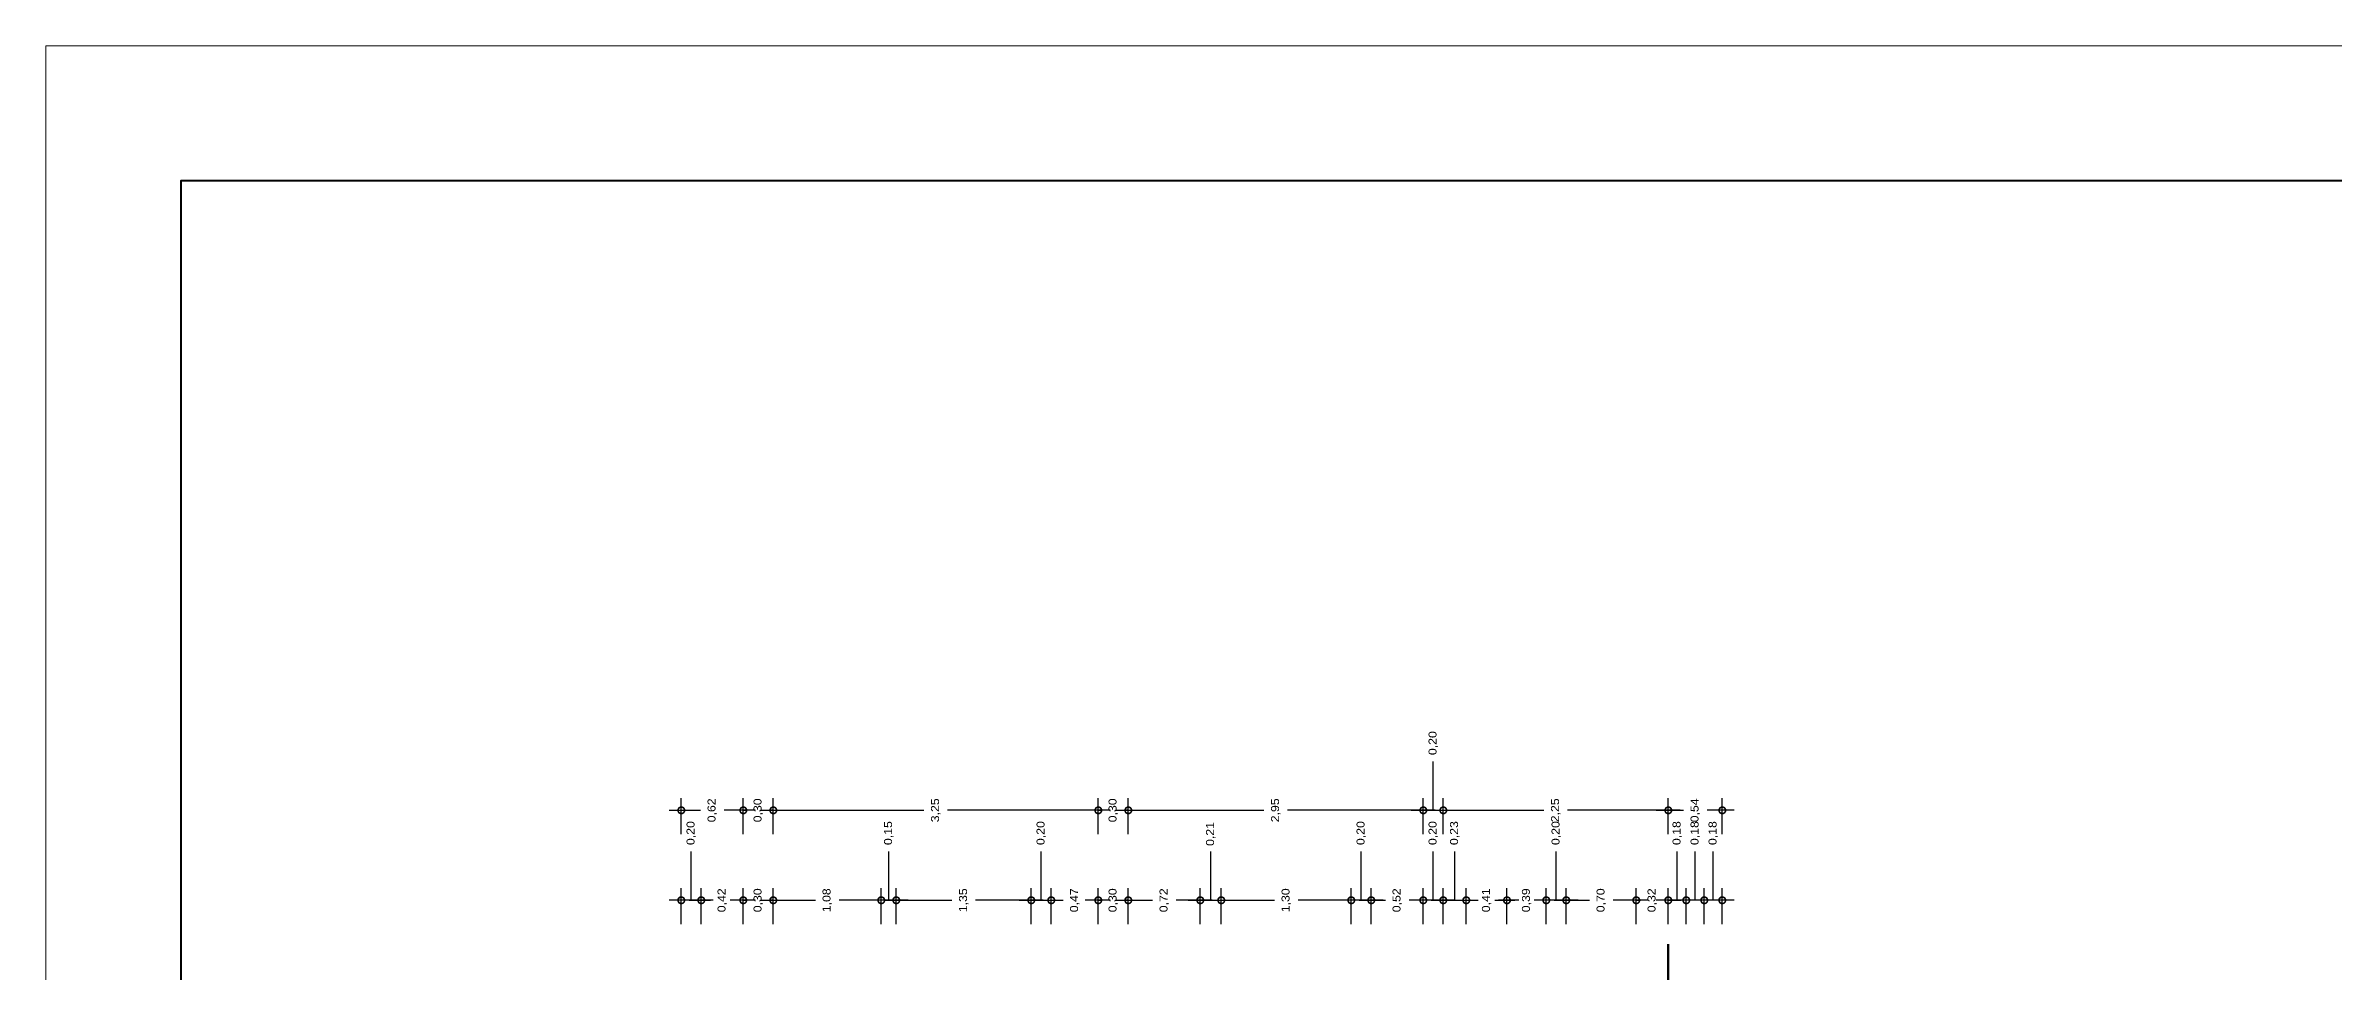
# Model space of a CAD drawing. Header units: millimetres. Extents: x -1459 to -1413, y -119 to 301.
# Drawn here: x -1459.03 to -1436.15, y 220.46 to 229.71 of the extents above; entities that cross this region are included whole.
import ezdxf

# ---------------------------------------------------------------- set-up
doc = ezdxf.new("R2010")
doc.units = ezdxf.units.MM
doc.layers.get('0').update_dxf_attribs({"lineweight": 0})
doc.layers.get('Defpoints').update_dxf_attribs({"lineweight": 5})
for name, color, linetype, lineweight in [('COTAS', 190, 'Continuous', 9), ('MURO CORTADO', 1, 'Continuous', 60), ('ROTULO', 7, 'Continuous', 5)]:
    doc.layers.add(name, color=color, linetype=linetype, lineweight=lineweight)
doc.styles.add('ARIAL DERECHO', font='arial.ttf', dxfattribs={"width": 1.1})
doc.dimstyles.new('COTAS 50 OK', dxfattribs={"dimtxt": 0.08, "dimasz": 0.13, "dimexe": 0.12, "dimexo": 0.2, "dimgap": 0.07, "dimtad": 0, "dimtih": 1, "dimtoh": 1, "dimzin": 0, "dimtxsty": 'ARIAL DERECHO', "dimblk": 'DOTSMALL', "dimcen": 0.15, "dimdle": 0.12, "dimadec": 0, "dimazin": 0, "dimtfac": 1, "dimtmove": 1, "dimatfit": 3, "dimfxl": 1, "dimtzin": 0, "dimarcsym": 0})

# ---------------------------------------------------------------- blocks, each defined once
blk = doc.blocks.new('_DotSmall')
at = {"color": 0, "linetype": 'ByBlock', "const_width": 0.5}
blk.add_lwpolyline([(-0.0625, 0, 1), (0.0625, 0, 1)], format="xyb", close=True, dxfattribs=at)
blk = doc.blocks.new('*D575')
at = {"layer": 'COTAS', "color": 0, "lineweight": -2}
for p, q in [((-1445.153, 222.414), (-1445.153, 222.554)), ((-1445.153, 222.066), (-1445.153, 222.414)), ((-1445.253, 221.827), (-1445.253, 222.186)), ((-1445.053, 221.827), (-1445.053, 222.186)), ((-1445.373, 222.066), (-1444.933, 222.066))]:
    blk.add_line(p, q, dxfattribs=at)
at = {"layer": 'Defpoints', "color": 0}
for p in [(-1445.053, 222.066), (-1445.253, 221.627), (-1445.053, 221.627)]:
    blk.add_point(p, dxfattribs=at)
at = {"layer": 'COTAS', "color": 0, "lineweight": -2, "xscale": 0.13, "yscale": 0.13, "zscale": 0.13, "rotation": 180}
blk.add_blockref('_DotSmall', (-1445.253, 222.066), dxfattribs=at)
at = {"layer": 'COTAS', "color": 0, "lineweight": -2, "xscale": 0.13, "yscale": 0.13, "zscale": 0.13}
blk.add_blockref('_DotSmall', (-1445.053, 222.066), dxfattribs=at)
at = {"layer": 'COTAS', "color": 0, "insert": (-1445.153, 222.738), "char_height": 0.08, "attachment_point": 5, "rotation": 90, "style": 'ARIAL DERECHO'}
blk.add_mtext('0,20', dxfattribs=at)
blk = doc.blocks.new('*D576')
at = {"layer": 'COTAS', "color": 0, "lineweight": -2}
for p, q in [((-1445.053, 221.827), (-1445.053, 222.186)), ((-1442.803, 221.827), (-1442.803, 222.186)), ((-1445.173, 222.066), (-1444.046, 222.066)), ((-1442.683, 222.066), (-1443.81, 222.066))]:
    blk.add_line(p, q, dxfattribs=at)
at = {"layer": 'Defpoints', "color": 0}
for p in [(-1442.803, 222.066), (-1445.053, 221.627), (-1442.803, 221.627)]:
    blk.add_point(p, dxfattribs=at)
at = {"layer": 'COTAS', "color": 0, "lineweight": -2, "xscale": 0.13, "yscale": 0.13, "zscale": 0.13, "rotation": 180}
blk.add_blockref('_DotSmall', (-1445.053, 222.066), dxfattribs=at)
at = {"layer": 'COTAS', "color": 0, "lineweight": -2, "xscale": 0.13, "yscale": 0.13, "zscale": 0.13}
blk.add_blockref('_DotSmall', (-1442.803, 222.066), dxfattribs=at)
at = {"layer": 'COTAS', "color": 0, "insert": (-1443.928, 222.066), "char_height": 0.08, "attachment_point": 5, "rotation": 90, "style": 'ARIAL DERECHO'}
blk.add_mtext('2,25', dxfattribs=at)
blk = doc.blocks.new('*D577')
at = {"layer": 'COTAS', "color": 0, "lineweight": -2}
for p, q in [((-1445.153, 221.514), (-1445.153, 221.654)), ((-1445.153, 221.166), (-1445.153, 221.514)), ((-1445.253, 220.927), (-1445.253, 221.286)), ((-1445.053, 220.927), (-1445.053, 221.286)), ((-1444.933, 221.166), (-1445.373, 221.166))]:
    blk.add_line(p, q, dxfattribs=at)
at = {"layer": 'Defpoints', "color": 0}
for p in [(-1445.253, 221.166), (-1445.253, 220.727), (-1445.053, 220.727)]:
    blk.add_point(p, dxfattribs=at)
at = {"layer": 'COTAS', "color": 0, "lineweight": -2, "xscale": 0.13, "yscale": 0.13, "zscale": 0.13, "rotation": 180}
blk.add_blockref('_DotSmall', (-1445.253, 221.166), dxfattribs=at)
at = {"layer": 'COTAS', "color": 0, "lineweight": -2, "xscale": 0.13, "yscale": 0.13, "zscale": 0.13}
blk.add_blockref('_DotSmall', (-1445.053, 221.166), dxfattribs=at)
at = {"layer": 'COTAS', "color": 0, "insert": (-1445.153, 221.838), "char_height": 0.08, "attachment_point": 5, "rotation": 90, "style": 'ARIAL DERECHO'}
blk.add_mtext('0,20', dxfattribs=at)
blk = doc.blocks.new('*D578')
at = {"layer": 'COTAS', "color": 0, "lineweight": -2}
for p, q in [((-1451.753, 221.827), (-1451.753, 222.186)), ((-1448.503, 221.827), (-1448.503, 222.186)), ((-1451.873, 222.066), (-1450.246, 222.066)), ((-1448.383, 222.066), (-1450.01, 222.066))]:
    blk.add_line(p, q, dxfattribs=at)
at = {"layer": 'Defpoints', "color": 0}
for p in [(-1448.503, 222.066), (-1451.753, 221.627), (-1448.503, 221.627)]:
    blk.add_point(p, dxfattribs=at)
at = {"layer": 'COTAS', "color": 0, "lineweight": -2, "xscale": 0.13, "yscale": 0.13, "zscale": 0.13, "rotation": 180}
blk.add_blockref('_DotSmall', (-1451.753, 222.066), dxfattribs=at)
at = {"layer": 'COTAS', "color": 0, "lineweight": -2, "xscale": 0.13, "yscale": 0.13, "zscale": 0.13}
blk.add_blockref('_DotSmall', (-1448.503, 222.066), dxfattribs=at)
at = {"layer": 'COTAS', "color": 0, "insert": (-1450.128, 222.066), "char_height": 0.08, "attachment_point": 5, "rotation": 90, "style": 'ARIAL DERECHO'}
blk.add_mtext('3,25', dxfattribs=at)
blk = doc.blocks.new('*D579')
at = {"layer": 'COTAS', "color": 0, "lineweight": -2}
for p, q in [((-1452.573, 221.514), (-1452.573, 221.654)), ((-1452.573, 221.166), (-1452.573, 221.514)), ((-1452.673, 220.927), (-1452.673, 221.286)), ((-1452.473, 220.927), (-1452.473, 221.286)), ((-1452.353, 221.166), (-1452.793, 221.166))]:
    blk.add_line(p, q, dxfattribs=at)
at = {"layer": 'Defpoints', "color": 0}
for p in [(-1452.673, 221.166), (-1452.673, 220.727), (-1452.473, 220.727)]:
    blk.add_point(p, dxfattribs=at)
at = {"layer": 'COTAS', "color": 0, "lineweight": -2, "xscale": 0.13, "yscale": 0.13, "zscale": 0.13, "rotation": 180}
blk.add_blockref('_DotSmall', (-1452.673, 221.166), dxfattribs=at)
at = {"layer": 'COTAS', "color": 0, "lineweight": -2, "xscale": 0.13, "yscale": 0.13, "zscale": 0.13}
blk.add_blockref('_DotSmall', (-1452.473, 221.166), dxfattribs=at)
at = {"layer": 'COTAS', "color": 0, "insert": (-1452.573, 221.838), "char_height": 0.08, "attachment_point": 5, "rotation": 90, "style": 'ARIAL DERECHO'}
blk.add_mtext('0,20', dxfattribs=at)
blk = doc.blocks.new('*D580')
at = {"layer": 'COTAS', "color": 0, "lineweight": -2}
for p, q in [((-1452.053, 220.927), (-1452.053, 221.286)), ((-1451.753, 220.927), (-1451.753, 221.286)), ((-1452.053, 221.166), (-1452.183, 221.166)), ((-1452.053, 221.166), (-1452.021, 221.166)), ((-1451.753, 221.166), (-1451.785, 221.166)), ((-1451.753, 221.166), (-1451.623, 221.166))]:
    blk.add_line(p, q, dxfattribs=at)
at = {"layer": 'Defpoints', "color": 0}
for p in [(-1451.753, 221.166), (-1452.053, 220.727), (-1451.753, 220.727)]:
    blk.add_point(p, dxfattribs=at)
at = {"layer": 'COTAS', "color": 0, "lineweight": -2, "xscale": 0.13, "yscale": 0.13, "zscale": 0.13}
blk.add_blockref('_DotSmall', (-1452.053, 221.166), dxfattribs=at)
at = {"layer": 'COTAS', "color": 0, "lineweight": -2, "xscale": 0.13, "yscale": 0.13, "zscale": 0.13, "rotation": 180}
blk.add_blockref('_DotSmall', (-1451.753, 221.166), dxfattribs=at)
at = {"layer": 'COTAS', "color": 0, "insert": (-1451.903, 221.166), "char_height": 0.08, "attachment_point": 5, "rotation": 90, "style": 'ARIAL DERECHO'}
blk.add_mtext('0,30', dxfattribs=at)
blk = doc.blocks.new('*D581')
at = {"layer": 'COTAS', "color": 0, "lineweight": -2}
for p, q in [((-1452.473, 220.927), (-1452.473, 221.286)), ((-1452.053, 220.927), (-1452.053, 221.286)), ((-1452.593, 221.166), (-1452.381, 221.166)), ((-1451.933, 221.166), (-1452.145, 221.166))]:
    blk.add_line(p, q, dxfattribs=at)
at = {"layer": 'Defpoints', "color": 0}
for p in [(-1452.473, 221.166), (-1452.473, 220.727), (-1452.053, 220.727)]:
    blk.add_point(p, dxfattribs=at)
at = {"layer": 'COTAS', "color": 0, "lineweight": -2, "xscale": 0.13, "yscale": 0.13, "zscale": 0.13, "rotation": 180}
blk.add_blockref('_DotSmall', (-1452.473, 221.166), dxfattribs=at)
at = {"layer": 'COTAS', "color": 0, "lineweight": -2, "xscale": 0.13, "yscale": 0.13, "zscale": 0.13}
blk.add_blockref('_DotSmall', (-1452.053, 221.166), dxfattribs=at)
at = {"layer": 'COTAS', "color": 0, "insert": (-1452.263, 221.166), "char_height": 0.08, "attachment_point": 5, "rotation": 90, "style": 'ARIAL DERECHO'}
blk.add_mtext('0,42', dxfattribs=at)
blk = doc.blocks.new('*D582')
at = {"layer": 'COTAS', "color": 0, "lineweight": -2}
for p, q in [((-1452.053, 221.827), (-1452.053, 222.186)), ((-1451.753, 221.827), (-1451.753, 222.186)), ((-1452.053, 222.066), (-1452.183, 222.066)), ((-1452.053, 222.066), (-1452.021, 222.066)), ((-1451.753, 222.066), (-1451.785, 222.066)), ((-1451.753, 222.066), (-1451.623, 222.066))]:
    blk.add_line(p, q, dxfattribs=at)
at = {"layer": 'Defpoints', "color": 0}
for p in [(-1452.053, 222.066), (-1452.053, 221.627), (-1451.753, 221.627)]:
    blk.add_point(p, dxfattribs=at)
at = {"layer": 'COTAS', "color": 0, "lineweight": -2, "xscale": 0.13, "yscale": 0.13, "zscale": 0.13}
blk.add_blockref('_DotSmall', (-1452.053, 222.066), dxfattribs=at)
at = {"layer": 'COTAS', "color": 0, "lineweight": -2, "xscale": 0.13, "yscale": 0.13, "zscale": 0.13, "rotation": 180}
blk.add_blockref('_DotSmall', (-1451.753, 222.066), dxfattribs=at)
at = {"layer": 'COTAS', "color": 0, "insert": (-1451.903, 222.066), "char_height": 0.08, "attachment_point": 5, "rotation": 90, "style": 'ARIAL DERECHO'}
blk.add_mtext('0,30', dxfattribs=at)
blk = doc.blocks.new('*D583')
at = {"layer": 'COTAS', "color": 0, "lineweight": -2}
for p, q in [((-1452.673, 221.827), (-1452.673, 222.186)), ((-1452.053, 221.827), (-1452.053, 222.186)), ((-1452.793, 222.066), (-1452.481, 222.066)), ((-1451.933, 222.066), (-1452.245, 222.066))]:
    blk.add_line(p, q, dxfattribs=at)
at = {"layer": 'Defpoints', "color": 0}
for p in [(-1452.673, 222.066), (-1452.673, 221.627), (-1452.053, 221.627)]:
    blk.add_point(p, dxfattribs=at)
at = {"layer": 'COTAS', "color": 0, "lineweight": -2, "xscale": 0.13, "yscale": 0.13, "zscale": 0.13, "rotation": 180}
blk.add_blockref('_DotSmall', (-1452.673, 222.066), dxfattribs=at)
at = {"layer": 'COTAS', "color": 0, "lineweight": -2, "xscale": 0.13, "yscale": 0.13, "zscale": 0.13}
blk.add_blockref('_DotSmall', (-1452.053, 222.066), dxfattribs=at)
at = {"layer": 'COTAS', "color": 0, "insert": (-1452.363, 222.066), "char_height": 0.08, "attachment_point": 5, "rotation": 90, "style": 'ARIAL DERECHO'}
blk.add_mtext('0,62', dxfattribs=at)
blk = doc.blocks.new('*D584')
at = {"layer": 'COTAS', "color": 0, "lineweight": -2}
for p, q in [((-1448.973, 220.927), (-1448.973, 221.286)), ((-1448.503, 220.927), (-1448.503, 221.286)), ((-1449.093, 221.166), (-1448.856, 221.166)), ((-1448.383, 221.166), (-1448.62, 221.166))]:
    blk.add_line(p, q, dxfattribs=at)
at = {"layer": 'Defpoints', "color": 0}
for p in [(-1448.503, 221.166), (-1448.973, 220.727), (-1448.503, 220.727)]:
    blk.add_point(p, dxfattribs=at)
at = {"layer": 'COTAS', "color": 0, "lineweight": -2, "xscale": 0.13, "yscale": 0.13, "zscale": 0.13, "rotation": 180}
blk.add_blockref('_DotSmall', (-1448.973, 221.166), dxfattribs=at)
at = {"layer": 'COTAS', "color": 0, "lineweight": -2, "xscale": 0.13, "yscale": 0.13, "zscale": 0.13}
blk.add_blockref('_DotSmall', (-1448.503, 221.166), dxfattribs=at)
at = {"layer": 'COTAS', "color": 0, "insert": (-1448.738, 221.166), "char_height": 0.08, "attachment_point": 5, "rotation": 90, "style": 'ARIAL DERECHO'}
blk.add_mtext('0,47', dxfattribs=at)
blk = doc.blocks.new('*D585')
at = {"layer": 'COTAS', "color": 0, "lineweight": -2}
for p, q in [((-1449.073, 221.514), (-1449.073, 221.654)), ((-1449.073, 221.166), (-1449.073, 221.514)), ((-1449.173, 220.927), (-1449.173, 221.286)), ((-1448.973, 220.927), (-1448.973, 221.286)), ((-1449.293, 221.166), (-1448.853, 221.166))]:
    blk.add_line(p, q, dxfattribs=at)
at = {"layer": 'Defpoints', "color": 0}
for p in [(-1448.973, 221.166), (-1449.173, 220.727), (-1448.973, 220.727)]:
    blk.add_point(p, dxfattribs=at)
at = {"layer": 'COTAS', "color": 0, "lineweight": -2, "xscale": 0.13, "yscale": 0.13, "zscale": 0.13, "rotation": 180}
blk.add_blockref('_DotSmall', (-1449.173, 221.166), dxfattribs=at)
at = {"layer": 'COTAS', "color": 0, "lineweight": -2, "xscale": 0.13, "yscale": 0.13, "zscale": 0.13}
blk.add_blockref('_DotSmall', (-1448.973, 221.166), dxfattribs=at)
at = {"layer": 'COTAS', "color": 0, "insert": (-1449.073, 221.838), "char_height": 0.08, "attachment_point": 5, "rotation": 90, "style": 'ARIAL DERECHO'}
blk.add_mtext('0,20', dxfattribs=at)
blk = doc.blocks.new('*D586')
at = {"layer": 'COTAS', "color": 0, "lineweight": -2}
for p, q in [((-1451.753, 220.927), (-1451.753, 221.286)), ((-1450.673, 220.927), (-1450.673, 221.286)), ((-1451.873, 221.166), (-1451.331, 221.166)), ((-1450.553, 221.166), (-1451.095, 221.166))]:
    blk.add_line(p, q, dxfattribs=at)
at = {"layer": 'Defpoints', "color": 0}
for p in [(-1451.753, 221.166), (-1451.753, 220.727), (-1450.673, 220.727)]:
    blk.add_point(p, dxfattribs=at)
at = {"layer": 'COTAS', "color": 0, "lineweight": -2, "xscale": 0.13, "yscale": 0.13, "zscale": 0.13, "rotation": 180}
blk.add_blockref('_DotSmall', (-1451.753, 221.166), dxfattribs=at)
at = {"layer": 'COTAS', "color": 0, "lineweight": -2, "xscale": 0.13, "yscale": 0.13, "zscale": 0.13}
blk.add_blockref('_DotSmall', (-1450.673, 221.166), dxfattribs=at)
at = {"layer": 'COTAS', "color": 0, "insert": (-1451.213, 221.166), "char_height": 0.08, "attachment_point": 5, "rotation": 90, "style": 'ARIAL DERECHO'}
blk.add_mtext('1,08', dxfattribs=at)
blk = doc.blocks.new('*D587')
at = {"layer": 'COTAS', "color": 0, "lineweight": -2}
for p, q in [((-1450.598, 221.514), (-1450.598, 221.654)), ((-1450.598, 221.166), (-1450.598, 221.514)), ((-1450.673, 220.927), (-1450.673, 221.286)), ((-1450.523, 220.927), (-1450.523, 221.286)), ((-1450.403, 221.166), (-1450.793, 221.166))]:
    blk.add_line(p, q, dxfattribs=at)
at = {"layer": 'Defpoints', "color": 0}
for p in [(-1450.673, 221.166), (-1450.673, 220.727), (-1450.523, 220.727)]:
    blk.add_point(p, dxfattribs=at)
at = {"layer": 'COTAS', "color": 0, "lineweight": -2, "xscale": 0.13, "yscale": 0.13, "zscale": 0.13, "rotation": 180}
blk.add_blockref('_DotSmall', (-1450.673, 221.166), dxfattribs=at)
at = {"layer": 'COTAS', "color": 0, "lineweight": -2, "xscale": 0.13, "yscale": 0.13, "zscale": 0.13}
blk.add_blockref('_DotSmall', (-1450.523, 221.166), dxfattribs=at)
at = {"layer": 'COTAS', "color": 0, "insert": (-1450.598, 221.838), "char_height": 0.08, "attachment_point": 5, "rotation": 90, "style": 'ARIAL DERECHO'}
blk.add_mtext('0,15', dxfattribs=at)
blk = doc.blocks.new('*D588')
at = {"layer": 'COTAS', "color": 0, "lineweight": -2}
for p, q in [((-1450.523, 220.927), (-1450.523, 221.286)), ((-1449.173, 220.927), (-1449.173, 221.286)), ((-1450.643, 221.166), (-1449.966, 221.166)), ((-1449.053, 221.166), (-1449.73, 221.166))]:
    blk.add_line(p, q, dxfattribs=at)
at = {"layer": 'Defpoints', "color": 0}
for p in [(-1449.173, 221.166), (-1450.523, 220.727), (-1449.173, 220.727)]:
    blk.add_point(p, dxfattribs=at)
at = {"layer": 'COTAS', "color": 0, "lineweight": -2, "xscale": 0.13, "yscale": 0.13, "zscale": 0.13, "rotation": 180}
blk.add_blockref('_DotSmall', (-1450.523, 221.166), dxfattribs=at)
at = {"layer": 'COTAS', "color": 0, "lineweight": -2, "xscale": 0.13, "yscale": 0.13, "zscale": 0.13}
blk.add_blockref('_DotSmall', (-1449.173, 221.166), dxfattribs=at)
at = {"layer": 'COTAS', "color": 0, "insert": (-1449.848, 221.166), "char_height": 0.08, "attachment_point": 5, "rotation": 90, "style": 'ARIAL DERECHO'}
blk.add_mtext('1,35', dxfattribs=at)
blk = doc.blocks.new('*D589')
at = {"layer": 'COTAS', "color": 0, "lineweight": -2}
for p, q in [((-1447.378, 221.514), (-1447.378, 221.654)), ((-1447.378, 221.166), (-1447.378, 221.514)), ((-1447.483, 220.927), (-1447.483, 221.286)), ((-1447.273, 220.927), (-1447.273, 221.286)), ((-1447.603, 221.166), (-1447.153, 221.166))]:
    blk.add_line(p, q, dxfattribs=at)
at = {"layer": 'Defpoints', "color": 0}
for p in [(-1447.273, 221.166), (-1447.483, 220.727), (-1447.273, 220.727)]:
    blk.add_point(p, dxfattribs=at)
at = {"layer": 'COTAS', "color": 0, "lineweight": -2, "xscale": 0.13, "yscale": 0.13, "zscale": 0.13, "rotation": 180}
blk.add_blockref('_DotSmall', (-1447.483, 221.166), dxfattribs=at)
at = {"layer": 'COTAS', "color": 0, "lineweight": -2, "xscale": 0.13, "yscale": 0.13, "zscale": 0.13}
blk.add_blockref('_DotSmall', (-1447.273, 221.166), dxfattribs=at)
at = {"layer": 'COTAS', "color": 0, "insert": (-1447.378, 221.829), "char_height": 0.08, "attachment_point": 5, "rotation": 90, "style": 'ARIAL DERECHO'}
blk.add_mtext('0,21', dxfattribs=at)
blk = doc.blocks.new('*D590')
at = {"layer": 'COTAS', "color": 0, "lineweight": -2}
for p, q in [((-1447.273, 220.927), (-1447.273, 221.286)), ((-1445.973, 220.927), (-1445.973, 221.286)), ((-1447.393, 221.166), (-1446.741, 221.166)), ((-1445.853, 221.166), (-1446.505, 221.166))]:
    blk.add_line(p, q, dxfattribs=at)
at = {"layer": 'Defpoints', "color": 0}
for p in [(-1447.273, 221.166), (-1447.273, 220.727), (-1445.973, 220.727)]:
    blk.add_point(p, dxfattribs=at)
at = {"layer": 'COTAS', "color": 0, "lineweight": -2, "xscale": 0.13, "yscale": 0.13, "zscale": 0.13, "rotation": 180}
blk.add_blockref('_DotSmall', (-1447.273, 221.166), dxfattribs=at)
at = {"layer": 'COTAS', "color": 0, "lineweight": -2, "xscale": 0.13, "yscale": 0.13, "zscale": 0.13}
blk.add_blockref('_DotSmall', (-1445.973, 221.166), dxfattribs=at)
at = {"layer": 'COTAS', "color": 0, "insert": (-1446.623, 221.166), "char_height": 0.08, "attachment_point": 5, "rotation": 90, "style": 'ARIAL DERECHO'}
blk.add_mtext('1,30', dxfattribs=at)
blk = doc.blocks.new('*D591')
at = {"layer": 'COTAS', "color": 0, "lineweight": -2}
for p, q in [((-1445.873, 221.514), (-1445.873, 221.654)), ((-1445.873, 221.166), (-1445.873, 221.514)), ((-1445.973, 220.927), (-1445.973, 221.286)), ((-1445.773, 220.927), (-1445.773, 221.286)), ((-1445.653, 221.166), (-1446.093, 221.166))]:
    blk.add_line(p, q, dxfattribs=at)
at = {"layer": 'Defpoints', "color": 0}
for p in [(-1445.973, 221.166), (-1445.973, 220.727), (-1445.773, 220.727)]:
    blk.add_point(p, dxfattribs=at)
at = {"layer": 'COTAS', "color": 0, "lineweight": -2, "xscale": 0.13, "yscale": 0.13, "zscale": 0.13, "rotation": 180}
blk.add_blockref('_DotSmall', (-1445.973, 221.166), dxfattribs=at)
at = {"layer": 'COTAS', "color": 0, "lineweight": -2, "xscale": 0.13, "yscale": 0.13, "zscale": 0.13}
blk.add_blockref('_DotSmall', (-1445.773, 221.166), dxfattribs=at)
at = {"layer": 'COTAS', "color": 0, "insert": (-1445.873, 221.838), "char_height": 0.08, "attachment_point": 5, "rotation": 90, "style": 'ARIAL DERECHO'}
blk.add_mtext('0,20', dxfattribs=at)
blk = doc.blocks.new('*D592')
at = {"layer": 'COTAS', "color": 0, "lineweight": -2}
for p, q in [((-1445.773, 220.927), (-1445.773, 221.286)), ((-1445.253, 220.927), (-1445.253, 221.286)), ((-1445.893, 221.166), (-1445.631, 221.166)), ((-1445.133, 221.166), (-1445.395, 221.166))]:
    blk.add_line(p, q, dxfattribs=at)
at = {"layer": 'Defpoints', "color": 0}
for p in [(-1445.773, 221.166), (-1445.773, 220.727), (-1445.253, 220.727)]:
    blk.add_point(p, dxfattribs=at)
at = {"layer": 'COTAS', "color": 0, "lineweight": -2, "xscale": 0.13, "yscale": 0.13, "zscale": 0.13, "rotation": 180}
blk.add_blockref('_DotSmall', (-1445.773, 221.166), dxfattribs=at)
at = {"layer": 'COTAS', "color": 0, "lineweight": -2, "xscale": 0.13, "yscale": 0.13, "zscale": 0.13}
blk.add_blockref('_DotSmall', (-1445.253, 221.166), dxfattribs=at)
at = {"layer": 'COTAS', "color": 0, "insert": (-1445.513, 221.166), "char_height": 0.08, "attachment_point": 5, "rotation": 90, "style": 'ARIAL DERECHO'}
blk.add_mtext('0,52', dxfattribs=at)
blk = doc.blocks.new('*D593')
at = {"layer": 'COTAS', "color": 0, "lineweight": -2}
for p, q in [((-1443.923, 221.514), (-1443.923, 221.654)), ((-1443.923, 221.166), (-1443.923, 221.514)), ((-1444.023, 220.927), (-1444.023, 221.286)), ((-1443.823, 220.927), (-1443.823, 221.286)), ((-1443.703, 221.166), (-1444.143, 221.166))]:
    blk.add_line(p, q, dxfattribs=at)
at = {"layer": 'Defpoints', "color": 0}
for p in [(-1444.023, 221.166), (-1444.023, 220.727), (-1443.823, 220.727)]:
    blk.add_point(p, dxfattribs=at)
at = {"layer": 'COTAS', "color": 0, "lineweight": -2, "xscale": 0.13, "yscale": 0.13, "zscale": 0.13, "rotation": 180}
blk.add_blockref('_DotSmall', (-1444.023, 221.166), dxfattribs=at)
at = {"layer": 'COTAS', "color": 0, "lineweight": -2, "xscale": 0.13, "yscale": 0.13, "zscale": 0.13}
blk.add_blockref('_DotSmall', (-1443.823, 221.166), dxfattribs=at)
at = {"layer": 'COTAS', "color": 0, "insert": (-1443.923, 221.838), "char_height": 0.08, "attachment_point": 5, "rotation": 90, "style": 'ARIAL DERECHO'}
blk.add_mtext('0,20', dxfattribs=at)
blk = doc.blocks.new('*D594')
at = {"layer": 'COTAS', "color": 0, "lineweight": -2}
for p, q in [((-1443.123, 220.927), (-1443.123, 221.286)), ((-1442.803, 220.927), (-1442.803, 221.286)), ((-1443.123, 221.166), (-1443.253, 221.166)), ((-1443.123, 221.166), (-1443.081, 221.166)), ((-1442.803, 221.166), (-1442.845, 221.166)), ((-1442.803, 221.166), (-1442.673, 221.166))]:
    blk.add_line(p, q, dxfattribs=at)
at = {"layer": 'Defpoints', "color": 0}
for p in [(-1442.803, 221.166), (-1443.123, 220.727), (-1442.803, 220.727)]:
    blk.add_point(p, dxfattribs=at)
at = {"layer": 'COTAS', "color": 0, "lineweight": -2, "xscale": 0.13, "yscale": 0.13, "zscale": 0.13}
blk.add_blockref('_DotSmall', (-1443.123, 221.166), dxfattribs=at)
at = {"layer": 'COTAS', "color": 0, "lineweight": -2, "xscale": 0.13, "yscale": 0.13, "zscale": 0.13, "rotation": 180}
blk.add_blockref('_DotSmall', (-1442.803, 221.166), dxfattribs=at)
at = {"layer": 'COTAS', "color": 0, "insert": (-1442.963, 221.166), "char_height": 0.08, "attachment_point": 5, "rotation": 90, "style": 'ARIAL DERECHO'}
blk.add_mtext('0,32', dxfattribs=at)
blk = doc.blocks.new('*D595')
at = {"layer": 'COTAS', "color": 0, "lineweight": -2}
for p, q in [((-1443.823, 220.927), (-1443.823, 221.286)), ((-1443.123, 220.927), (-1443.123, 221.286)), ((-1443.943, 221.166), (-1443.591, 221.166)), ((-1443.003, 221.166), (-1443.355, 221.166))]:
    blk.add_line(p, q, dxfattribs=at)
at = {"layer": 'Defpoints', "color": 0}
for p in [(-1443.823, 221.166), (-1443.823, 220.727), (-1443.123, 220.727)]:
    blk.add_point(p, dxfattribs=at)
at = {"layer": 'COTAS', "color": 0, "lineweight": -2, "xscale": 0.13, "yscale": 0.13, "zscale": 0.13, "rotation": 180}
blk.add_blockref('_DotSmall', (-1443.823, 221.166), dxfattribs=at)
at = {"layer": 'COTAS', "color": 0, "lineweight": -2, "xscale": 0.13, "yscale": 0.13, "zscale": 0.13}
blk.add_blockref('_DotSmall', (-1443.123, 221.166), dxfattribs=at)
at = {"layer": 'COTAS', "color": 0, "insert": (-1443.473, 221.166), "char_height": 0.08, "attachment_point": 5, "rotation": 90, "style": 'ARIAL DERECHO'}
blk.add_mtext('0,70', dxfattribs=at)
blk = doc.blocks.new('*D596')
at = {"layer": 'COTAS', "color": 0, "lineweight": -2}
for p, q in [((-1442.353, 221.514), (-1442.353, 221.654)), ((-1442.353, 221.166), (-1442.353, 221.514)), ((-1442.443, 220.927), (-1442.443, 221.286)), ((-1442.263, 220.927), (-1442.263, 221.286)), ((-1442.143, 221.166), (-1442.563, 221.166))]:
    blk.add_line(p, q, dxfattribs=at)
at = {"layer": 'Defpoints', "color": 0}
for p in [(-1442.443, 221.166), (-1442.443, 220.727), (-1442.263, 220.727)]:
    blk.add_point(p, dxfattribs=at)
at = {"layer": 'COTAS', "color": 0, "lineweight": -2, "xscale": 0.13, "yscale": 0.13, "zscale": 0.13, "rotation": 180}
blk.add_blockref('_DotSmall', (-1442.443, 221.166), dxfattribs=at)
at = {"layer": 'COTAS', "color": 0, "lineweight": -2, "xscale": 0.13, "yscale": 0.13, "zscale": 0.13}
blk.add_blockref('_DotSmall', (-1442.263, 221.166), dxfattribs=at)
at = {"layer": 'COTAS', "color": 0, "insert": (-1442.353, 221.838), "char_height": 0.08, "attachment_point": 5, "rotation": 90, "style": 'ARIAL DERECHO'}
blk.add_mtext('0,18', dxfattribs=at)
blk = doc.blocks.new('*D619')
at = {"layer": 'COTAS', "color": 0, "lineweight": -2}
for p, q in [((-1444.416, 220.927), (-1444.416, 221.286)), ((-1444.023, 220.927), (-1444.023, 221.286)), ((-1444.536, 221.166), (-1444.338, 221.166)), ((-1443.903, 221.166), (-1444.101, 221.166))]:
    blk.add_line(p, q, dxfattribs=at)
at = {"layer": 'Defpoints', "color": 0}
for p in [(-1444.416, 221.166), (-1444.416, 220.727), (-1444.023, 220.727)]:
    blk.add_point(p, dxfattribs=at)
at = {"layer": 'COTAS', "color": 0, "lineweight": -2, "xscale": 0.13, "yscale": 0.13, "zscale": 0.13, "rotation": 180}
blk.add_blockref('_DotSmall', (-1444.416, 221.166), dxfattribs=at)
at = {"layer": 'COTAS', "color": 0, "lineweight": -2, "xscale": 0.13, "yscale": 0.13, "zscale": 0.13}
blk.add_blockref('_DotSmall', (-1444.023, 221.166), dxfattribs=at)
at = {"layer": 'COTAS', "color": 0, "insert": (-1444.219, 221.166), "char_height": 0.08, "attachment_point": 5, "rotation": 90, "style": 'ARIAL DERECHO'}
blk.add_mtext('0,39', dxfattribs=at)
blk = doc.blocks.new('*D620')
at = {"layer": 'COTAS', "color": 0, "lineweight": -2}
for p, q in [((-1444.823, 220.927), (-1444.823, 221.286)), ((-1444.416, 220.927), (-1444.416, 221.286)), ((-1444.943, 221.166), (-1444.738, 221.166)), ((-1444.296, 221.166), (-1444.501, 221.166))]:
    blk.add_line(p, q, dxfattribs=at)
at = {"layer": 'Defpoints', "color": 0}
for p in [(-1444.823, 221.166), (-1444.823, 220.727), (-1444.416, 220.727)]:
    blk.add_point(p, dxfattribs=at)
at = {"layer": 'COTAS', "color": 0, "lineweight": -2, "xscale": 0.13, "yscale": 0.13, "zscale": 0.13, "rotation": 180}
blk.add_blockref('_DotSmall', (-1444.823, 221.166), dxfattribs=at)
at = {"layer": 'COTAS', "color": 0, "lineweight": -2, "xscale": 0.13, "yscale": 0.13, "zscale": 0.13}
blk.add_blockref('_DotSmall', (-1444.416, 221.166), dxfattribs=at)
at = {"layer": 'COTAS', "color": 0, "insert": (-1444.619, 221.166), "char_height": 0.08, "attachment_point": 5, "rotation": 90, "style": 'ARIAL DERECHO'}
blk.add_mtext('0,41', dxfattribs=at)
blk = doc.blocks.new('*D658')
at = {"layer": 'COTAS', "color": 0, "lineweight": -2}
for p, q in [((-1444.938, 221.514), (-1444.938, 221.654)), ((-1444.938, 221.166), (-1444.938, 221.514)), ((-1445.053, 220.927), (-1445.053, 221.286)), ((-1444.823, 220.927), (-1444.823, 221.286)), ((-1445.173, 221.166), (-1444.703, 221.166))]:
    blk.add_line(p, q, dxfattribs=at)
at = {"layer": 'Defpoints', "color": 0}
for p in [(-1444.823, 221.166), (-1445.053, 220.727), (-1444.823, 220.727)]:
    blk.add_point(p, dxfattribs=at)
at = {"layer": 'COTAS', "color": 0, "lineweight": -2, "xscale": 0.13, "yscale": 0.13, "zscale": 0.13, "rotation": 180}
blk.add_blockref('_DotSmall', (-1445.053, 221.166), dxfattribs=at)
at = {"layer": 'COTAS', "color": 0, "lineweight": -2, "xscale": 0.13, "yscale": 0.13, "zscale": 0.13}
blk.add_blockref('_DotSmall', (-1444.823, 221.166), dxfattribs=at)
at = {"layer": 'COTAS', "color": 0, "insert": (-1444.938, 221.838), "char_height": 0.08, "attachment_point": 5, "rotation": 90, "style": 'ARIAL DERECHO'}
blk.add_mtext('0,23', dxfattribs=at)
blk = doc.blocks.new('*D753')
at = {"layer": 'COTAS', "color": 0, "lineweight": -2}
for p, q in [((-1448.503, 220.927), (-1448.503, 221.286)), ((-1448.203, 220.927), (-1448.203, 221.286)), ((-1448.503, 221.166), (-1448.633, 221.166)), ((-1448.503, 221.166), (-1448.471, 221.166)), ((-1448.203, 221.166), (-1448.235, 221.166)), ((-1448.203, 221.166), (-1448.073, 221.166))]:
    blk.add_line(p, q, dxfattribs=at)
at = {"layer": 'Defpoints', "color": 0}
for p in [(-1448.203, 221.166), (-1448.503, 220.727), (-1448.203, 220.727)]:
    blk.add_point(p, dxfattribs=at)
at = {"layer": 'COTAS', "color": 0, "lineweight": -2, "xscale": 0.13, "yscale": 0.13, "zscale": 0.13}
blk.add_blockref('_DotSmall', (-1448.503, 221.166), dxfattribs=at)
at = {"layer": 'COTAS', "color": 0, "lineweight": -2, "xscale": 0.13, "yscale": 0.13, "zscale": 0.13, "rotation": 180}
blk.add_blockref('_DotSmall', (-1448.203, 221.166), dxfattribs=at)
at = {"layer": 'COTAS', "color": 0, "insert": (-1448.353, 221.166), "char_height": 0.08, "attachment_point": 5, "rotation": 90, "style": 'ARIAL DERECHO'}
blk.add_mtext('0,30', dxfattribs=at)
blk = doc.blocks.new('*D754')
at = {"layer": 'COTAS', "color": 0, "lineweight": -2}
for p, q in [((-1448.503, 221.827), (-1448.503, 222.186)), ((-1448.203, 221.827), (-1448.203, 222.186)), ((-1448.503, 222.066), (-1448.633, 222.066)), ((-1448.503, 222.066), (-1448.471, 222.066)), ((-1448.203, 222.066), (-1448.235, 222.066)), ((-1448.203, 222.066), (-1448.073, 222.066))]:
    blk.add_line(p, q, dxfattribs=at)
at = {"layer": 'Defpoints', "color": 0}
for p in [(-1448.203, 222.066), (-1448.503, 221.627), (-1448.203, 221.627)]:
    blk.add_point(p, dxfattribs=at)
at = {"layer": 'COTAS', "color": 0, "lineweight": -2, "xscale": 0.13, "yscale": 0.13, "zscale": 0.13}
blk.add_blockref('_DotSmall', (-1448.503, 222.066), dxfattribs=at)
at = {"layer": 'COTAS', "color": 0, "lineweight": -2, "xscale": 0.13, "yscale": 0.13, "zscale": 0.13, "rotation": 180}
blk.add_blockref('_DotSmall', (-1448.203, 222.066), dxfattribs=at)
at = {"layer": 'COTAS', "color": 0, "insert": (-1448.353, 222.066), "char_height": 0.08, "attachment_point": 5, "rotation": 90, "style": 'ARIAL DERECHO'}
blk.add_mtext('0,30', dxfattribs=at)
blk = doc.blocks.new('*D755')
at = {"layer": 'COTAS', "color": 0, "lineweight": -2}
for p, q in [((-1448.203, 220.927), (-1448.203, 221.286)), ((-1447.483, 220.927), (-1447.483, 221.286)), ((-1448.323, 221.166), (-1447.961, 221.166)), ((-1447.363, 221.166), (-1447.725, 221.166))]:
    blk.add_line(p, q, dxfattribs=at)
at = {"layer": 'Defpoints', "color": 0}
for p in [(-1448.203, 221.166), (-1448.203, 220.727), (-1447.483, 220.727)]:
    blk.add_point(p, dxfattribs=at)
at = {"layer": 'COTAS', "color": 0, "lineweight": -2, "xscale": 0.13, "yscale": 0.13, "zscale": 0.13, "rotation": 180}
blk.add_blockref('_DotSmall', (-1448.203, 221.166), dxfattribs=at)
at = {"layer": 'COTAS', "color": 0, "lineweight": -2, "xscale": 0.13, "yscale": 0.13, "zscale": 0.13}
blk.add_blockref('_DotSmall', (-1447.483, 221.166), dxfattribs=at)
at = {"layer": 'COTAS', "color": 0, "insert": (-1447.843, 221.166), "char_height": 0.08, "attachment_point": 5, "rotation": 90, "style": 'ARIAL DERECHO'}
blk.add_mtext('0,72', dxfattribs=at)
blk = doc.blocks.new('*D756')
at = {"layer": 'COTAS', "color": 0, "lineweight": -2}
for p, q in [((-1448.203, 221.827), (-1448.203, 222.186)), ((-1445.253, 221.827), (-1445.253, 222.186)), ((-1448.323, 222.066), (-1446.846, 222.066)), ((-1445.133, 222.066), (-1446.61, 222.066))]:
    blk.add_line(p, q, dxfattribs=at)
at = {"layer": 'Defpoints', "color": 0}
for p in [(-1445.253, 222.066), (-1448.203, 221.627), (-1445.253, 221.627)]:
    blk.add_point(p, dxfattribs=at)
at = {"layer": 'COTAS', "color": 0, "lineweight": -2, "xscale": 0.13, "yscale": 0.13, "zscale": 0.13, "rotation": 180}
blk.add_blockref('_DotSmall', (-1448.203, 222.066), dxfattribs=at)
at = {"layer": 'COTAS', "color": 0, "lineweight": -2, "xscale": 0.13, "yscale": 0.13, "zscale": 0.13}
blk.add_blockref('_DotSmall', (-1445.253, 222.066), dxfattribs=at)
at = {"layer": 'COTAS', "color": 0, "insert": (-1446.728, 222.066), "char_height": 0.08, "attachment_point": 5, "rotation": 90, "style": 'ARIAL DERECHO'}
blk.add_mtext('2,95', dxfattribs=at)
blk = doc.blocks.new('*D779')
at = {"layer": 'COTAS', "color": 0, "lineweight": -2}
for p, q in [((-1442.803, 221.827), (-1442.803, 222.186)), ((-1442.263, 221.827), (-1442.263, 222.186)), ((-1442.923, 222.066), (-1442.651, 222.066)), ((-1442.143, 222.066), (-1442.415, 222.066))]:
    blk.add_line(p, q, dxfattribs=at)
at = {"layer": 'Defpoints', "color": 0}
for p in [(-1442.263, 222.066), (-1442.803, 221.627), (-1442.263, 221.627)]:
    blk.add_point(p, dxfattribs=at)
at = {"layer": 'COTAS', "color": 0, "lineweight": -2, "xscale": 0.13, "yscale": 0.13, "zscale": 0.13, "rotation": 180}
blk.add_blockref('_DotSmall', (-1442.803, 222.066), dxfattribs=at)
at = {"layer": 'COTAS', "color": 0, "lineweight": -2, "xscale": 0.13, "yscale": 0.13, "zscale": 0.13}
blk.add_blockref('_DotSmall', (-1442.263, 222.066), dxfattribs=at)
at = {"layer": 'COTAS', "color": 0, "insert": (-1442.533, 222.066), "char_height": 0.08, "attachment_point": 5, "rotation": 90, "style": 'ARIAL DERECHO'}
blk.add_mtext('0,54', dxfattribs=at)
blk = doc.blocks.new('*D780')
at = {"layer": 'COTAS', "color": 0, "lineweight": -2}
for p, q in [((-1442.533, 221.514), (-1442.533, 221.654)), ((-1442.533, 221.166), (-1442.533, 221.514)), ((-1442.623, 220.927), (-1442.623, 221.286)), ((-1442.443, 220.927), (-1442.443, 221.286)), ((-1442.323, 221.166), (-1442.743, 221.166))]:
    blk.add_line(p, q, dxfattribs=at)
at = {"layer": 'Defpoints', "color": 0}
for p in [(-1442.623, 221.166), (-1442.623, 220.727), (-1442.443, 220.727)]:
    blk.add_point(p, dxfattribs=at)
at = {"layer": 'COTAS', "color": 0, "lineweight": -2, "xscale": 0.13, "yscale": 0.13, "zscale": 0.13, "rotation": 180}
blk.add_blockref('_DotSmall', (-1442.623, 221.166), dxfattribs=at)
at = {"layer": 'COTAS', "color": 0, "lineweight": -2, "xscale": 0.13, "yscale": 0.13, "zscale": 0.13}
blk.add_blockref('_DotSmall', (-1442.443, 221.166), dxfattribs=at)
at = {"layer": 'COTAS', "color": 0, "insert": (-1442.533, 221.838), "char_height": 0.08, "attachment_point": 5, "rotation": 90, "style": 'ARIAL DERECHO'}
blk.add_mtext('0,18', dxfattribs=at)
blk = doc.blocks.new('*D781')
at = {"layer": 'COTAS', "color": 0, "lineweight": -2}
for p, q in [((-1442.713, 221.514), (-1442.713, 221.654)), ((-1442.713, 221.166), (-1442.713, 221.514)), ((-1442.803, 220.927), (-1442.803, 221.286)), ((-1442.623, 220.927), (-1442.623, 221.286)), ((-1442.503, 221.166), (-1442.923, 221.166))]:
    blk.add_line(p, q, dxfattribs=at)
at = {"layer": 'Defpoints', "color": 0}
for p in [(-1442.803, 221.166), (-1442.803, 220.727), (-1442.623, 220.727)]:
    blk.add_point(p, dxfattribs=at)
at = {"layer": 'COTAS', "color": 0, "lineweight": -2, "xscale": 0.13, "yscale": 0.13, "zscale": 0.13, "rotation": 180}
blk.add_blockref('_DotSmall', (-1442.803, 221.166), dxfattribs=at)
at = {"layer": 'COTAS', "color": 0, "lineweight": -2, "xscale": 0.13, "yscale": 0.13, "zscale": 0.13}
blk.add_blockref('_DotSmall', (-1442.623, 221.166), dxfattribs=at)
at = {"layer": 'COTAS', "color": 0, "insert": (-1442.713, 221.838), "char_height": 0.08, "attachment_point": 5, "rotation": 90, "style": 'ARIAL DERECHO'}
blk.add_mtext('0,18', dxfattribs=at)

msp = doc.modelspace()

# ---------------------------------------------------------------- linework, layer by layer
at = {"layer": 'MURO CORTADO', "lineweight": 80}
msp.add_line((-1442.803, 203.927), (-1442.803, 220.727), dxfattribs=at)
at = {"layer": 'ROTULO'}
msp.add_lwpolyline([(-1413.278, 165.214), (-1413.278, 229.714), (-1459.028, 229.714), (-1459.028, 165.214)], close=True, dxfattribs=at)
at = {"layer": 'ROTULO', "lineweight": 40}
msp.add_lwpolyline([(-1414.628, 166.564), (-1414.628, 228.364), (-1457.678, 228.364), (-1457.678, 166.564)], close=True, dxfattribs=at)

# ---------------------------------------------------------------- dimensions: what is measured, and where the dimension line sits
at = {"layer": 'COTAS'}
for base, p1, p2, picture, middle in [((-1445.053, 222.066), (-1445.253, 221.627), (-1445.053, 221.627), '*D575', (-1445.153, 222.624)), ((-1452.673, 222.066), (-1452.053, 221.627), (-1452.673, 221.627), '*D583', (-1452.363, 222.066)), ((-1452.053, 222.066), (-1451.753, 221.627), (-1452.053, 221.627), '*D582', (-1451.903, 222.066)), ((-1448.503, 222.066), (-1451.753, 221.627), (-1448.503, 221.627), '*D578', (-1450.128, 222.066)), ((-1448.203, 222.066), (-1448.503, 221.627), (-1448.203, 221.627), '*D754', (-1448.353, 222.066)), ((-1445.253, 222.066), (-1448.203, 221.627), (-1445.253, 221.627), '*D756', (-1446.728, 222.066)), ((-1442.803, 222.066), (-1445.053, 221.627), (-1442.803, 221.627), '*D576', (-1443.928, 222.066)), ((-1442.263, 222.066), (-1442.803, 221.627), (-1442.263, 221.627), '*D779', (-1442.533, 222.066)), ((-1452.673, 221.166), (-1452.473, 220.727), (-1452.673, 220.727), '*D579', (-1452.573, 221.724)), ((-1450.673, 221.166), (-1450.523, 220.727), (-1450.673, 220.727), '*D587', (-1450.598, 221.724)), ((-1448.973, 221.166), (-1449.173, 220.727), (-1448.973, 220.727), '*D585', (-1449.073, 221.724)), ((-1447.273, 221.166), (-1447.483, 220.727), (-1447.273, 220.727), '*D589', (-1447.378, 221.724)), ((-1445.973, 221.166), (-1445.773, 220.727), (-1445.973, 220.727), '*D591', (-1445.873, 221.724)), ((-1445.253, 221.166), (-1445.053, 220.727), (-1445.253, 220.727), '*D577', (-1445.153, 221.724)), ((-1444.823, 221.166), (-1445.053, 220.727), (-1444.823, 220.727), '*D658', (-1444.938, 221.724)), ((-1444.023, 221.166), (-1443.823, 220.727), (-1444.023, 220.727), '*D593', (-1443.923, 221.724)), ((-1442.803, 221.166), (-1442.623, 220.727), (-1442.803, 220.727), '*D781', (-1442.713, 221.724)), ((-1442.623, 221.166), (-1442.443, 220.727), (-1442.623, 220.727), '*D780', (-1442.533, 221.724)), ((-1442.443, 221.166), (-1442.263, 220.727), (-1442.443, 220.727), '*D596', (-1442.353, 221.724)), ((-1452.473, 221.166), (-1452.053, 220.727), (-1452.473, 220.727), '*D581', (-1452.263, 221.166)), ((-1451.753, 221.166), (-1452.053, 220.727), (-1451.753, 220.727), '*D580', (-1451.903, 221.166)), ((-1451.753, 221.166), (-1450.673, 220.727), (-1451.753, 220.727), '*D586', (-1451.213, 221.166)), ((-1449.173, 221.166), (-1450.523, 220.727), (-1449.173, 220.727), '*D588', (-1449.848, 221.166)), ((-1448.503, 221.166), (-1448.973, 220.727), (-1448.503, 220.727), '*D584', (-1448.738, 221.166)), ((-1448.203, 221.166), (-1448.503, 220.727), (-1448.203, 220.727), '*D753', (-1448.353, 221.166)), ((-1448.203, 221.166), (-1447.483, 220.727), (-1448.203, 220.727), '*D755', (-1447.843, 221.166)), ((-1447.273, 221.166), (-1445.973, 220.727), (-1447.273, 220.727), '*D590', (-1446.623, 221.166)), ((-1445.773, 221.166), (-1445.253, 220.727), (-1445.773, 220.727), '*D592', (-1445.513, 221.166)), ((-1444.823, 221.166), (-1444.416, 220.727), (-1444.823, 220.727), '*D620', (-1444.619, 221.166)), ((-1444.416, 221.166), (-1444.023, 220.727), (-1444.416, 220.727), '*D619', (-1444.219, 221.166)), ((-1443.823, 221.166), (-1443.123, 220.727), (-1443.823, 220.727), '*D595', (-1443.473, 221.166)), ((-1442.803, 221.166), (-1443.123, 220.727), (-1442.803, 220.727), '*D594', (-1442.963, 221.166))]:
    dim = msp.add_linear_dim(base=base, p1=p1, p2=p2, angle=180, dimstyle='COTAS 50 OK', dxfattribs=at)
    dim.commit()
    dim.dimension.update_dxf_attribs({"geometry": picture, "text_midpoint": middle})

doc.saveas('drawing.dxf')
